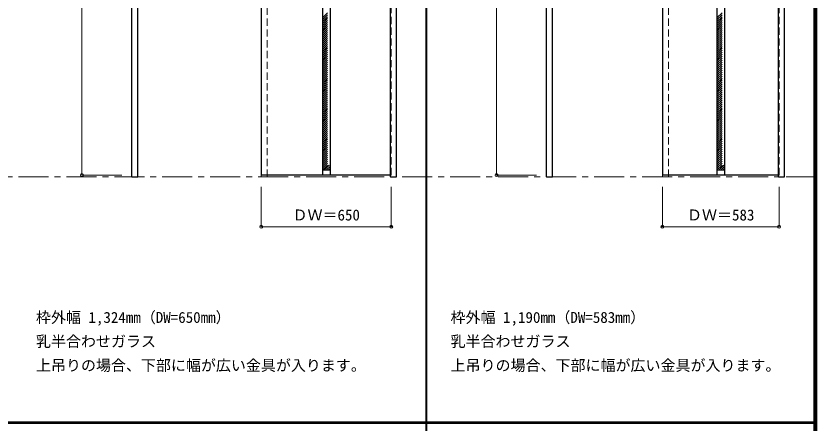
# Model space of a CAD drawing. Units: millimetres, scale not verified. Extents: x -6000 to 5700, y -4307 to 4260.
# Drawn here: x 1698 to 5700, y 186 to 2223 of the extents above; entities that cross this region are included whole.
import ezdxf
from ezdxf.enums import TextEntityAlignment as Align

# ---------------------------------------------------------------- set-up
doc = ezdxf.new("R2010")
doc.units = ezdxf.units.MM
doc.header["$LTSCALE"] = 30
doc.header["$PDMODE"] = 32
doc.header["$PDSIZE"] = 15
doc.linetypes.add('CHAIN1', pattern=[8, 5, -1, 1, -1])
doc.linetypes.add('DASHED1', pattern=[1.8, 1.2, -0.6])
for name, color, linetype, lineweight in [('0-1_通り芯', 7, 'CHAIN1', 18), ('0-2_扉', 4, 'DASHED1', 9), ('0-3_仕上げ', 3, 'Continuous', 25), ('0-4_枠', 3, 'Continuous', 25), ('0-A_文字', 7, 'Continuous', 18), ('0-B_寸法', 7, 'Continuous', 9), ('0-C_ハッチ', 4, 'DASHED1', 9), ('F-1_枠', 6, 'Continuous', 40)]:
    doc.layers.add(name, color=color, linetype=linetype, lineweight=lineweight)
doc.styles.add('ＭＳ ゴシック', font='')
doc.styles.get('ＭＳ ゴシック').set_extended_font_data('MS Gothic')

msp = doc.modelspace()

# ---------------------------------------------------------------- linework, layer by layer
at = {"layer": '0-1_通り芯'}
msp.add_line((-5490, 1418), (5690, 1418), dxfattribs=at)
at = {"layer": '0-2_扉', "color": 3, "linetype": 'Continuous', "lineweight": 25}
for p, q in [((2925, 3409.5), (2925, 1426.5)), ((4932, 3409.5), (4932, 1426.5)), ((3572, 1426.5), (2925, 1426.5)), ((5512, 1426.5), (4932, 1426.5))]:
    msp.add_line(p, q, dxfattribs=at)
at = {"layer": '0-2_扉'}
for points in [[(3572, 1426.5), (3575, 1426.5), (3575, 3409.5)], [(5512, 1426.5), (5515, 1426.5), (5515, 3409.5)]]:
    msp.add_lwpolyline(points, dxfattribs=at)
at = {"layer": '0-3_仕上げ'}
for p, q in [((3231, 3409.5), (3231, 1426.5)), ((3269, 3409.5), (3269, 1426.5)), ((5204.5, 3409.5), (5204.5, 1426.5)), ((5242.5, 3409.5), (5242.5, 1426.5))]:
    msp.add_line(p, q, dxfattribs=at)
at = {"layer": '0-3_仕上げ', "color": 7, "lineweight": 18}
for p, q in [((3231, 1450.5), (3269, 1450.5)), ((5204.5, 1450.5), (5242.5, 1450.5))]:
    msp.add_line(p, q, dxfattribs=at)
at = {"layer": '0-4_枠'}
for p, q in [((2278, 1418), (2278, 3453)), ((3602, 1418), (3602, 3453)), ((4352, 1418), (4352, 3453)), ((5542, 1418), (5542, 3453)), ((3572, 1418), (3572, 3423)), ((5512, 1418), (5512, 3423)), ((3572, 1418), (3602, 1418)), ((5512, 1418), (5542, 1418))]:
    msp.add_line(p, q, dxfattribs=at)
at = {"layer": '0-4_枠', "color": 4, "linetype": 'DASHED1', "lineweight": 9}
for p, q in [((2925, 1418), (2925, 3423)), ((2955, 1418), (2955, 3423)), ((4932, 1418), (4932, 3423)), ((4962, 1418), (4962, 3423)), ((2925, 1418), (2955, 1418)), ((4932, 1418), (4962, 1418))]:
    msp.add_line(p, q, dxfattribs=at)
at = {"layer": '0-4_枠'}
for points in [[(2278, 1418), (2308, 1418), (2308, 3423)], [(4352, 1418), (4382, 1418), (4382, 3423)]]:
    msp.add_lwpolyline(points, dxfattribs=at)
at = {"layer": '0-B_寸法', "color": 4}
for p, q in [((2028, 3409.5), (2028, 1426.5)), ((4102, 3409.5), (4102, 1426.5)), ((2028, 1426.5), (2228, 1426.5)), ((4102, 1426.5), (4302, 1426.5)), ((3575, 1168), (3575, 1368)), ((5515, 1168), (5515, 1368))]:
    msp.add_line(p, q, dxfattribs=at)
for points in [[(3575, 1168), (2925, 1168), (2925, 1368)], [(5515, 1168), (4932, 1168), (4932, 1368)]]:
    msp.add_lwpolyline(points, dxfattribs=at)
at = {"layer": '0-B_寸法'}
for p in [(2028, 1426.5), (4102, 1426.5), (2925, 1168), (3575, 1168), (4932, 1168), (5515, 1168)]:
    msp.add_point(p, dxfattribs=at)
at = {"layer": '0-C_ハッチ'}
for p, q in [((3231, 2213.76), (3269, 2251.76)), ((3231, 2203.86), (3269, 2241.86)), ((5204.5, 2213.76), (5242.5, 2251.76)), ((5204.5, 2203.86), (5242.5, 2241.86)), ((3231, 2193.96), (3269, 2231.96)), ((3231, 2184.06), (3269, 2222.06)), ((3231, 2174.16), (3269, 2212.16)), ((3231, 2164.26), (3269, 2202.26)), ((5204.5, 2193.96), (5242.5, 2231.96)), ((5204.5, 2184.06), (5242.5, 2222.06)), ((5204.5, 2174.16), (5242.5, 2212.16)), ((5204.5, 2164.26), (5242.5, 2202.26)), ((3231, 2154.36), (3269, 2192.36)), ((3231, 2144.46), (3269, 2182.46)), ((3231, 2134.56), (3269, 2172.56)), ((3231, 2124.66), (3269, 2162.66)), ((5204.5, 2154.36), (5242.5, 2192.36)), ((5204.5, 2144.46), (5242.5, 2182.46)), ((5204.5, 2134.56), (5242.5, 2172.56)), ((5204.5, 2124.66), (5242.5, 2162.66)), ((3231, 2114.76), (3269, 2152.76)), ((3231, 2104.87), (3269, 2142.87)), ((3231, 2094.97), (3269, 2132.97)), ((3231, 2085.07), (3269, 2123.07)), ((5204.5, 2114.76), (5242.5, 2152.76)), ((5204.5, 2104.87), (5242.5, 2142.87)), ((5204.5, 2094.97), (5242.5, 2132.97)), ((5204.5, 2085.07), (5242.5, 2123.07)), ((3231, 2075.17), (3269, 2113.17)), ((3231, 2065.27), (3269, 2103.27)), ((3231, 2055.37), (3269, 2093.37)), ((3231, 2045.47), (3269, 2083.47)), ((5204.5, 2075.17), (5242.5, 2113.17)), ((5204.5, 2065.27), (5242.5, 2103.27)), ((5204.5, 2055.37), (5242.5, 2093.37)), ((5204.5, 2045.47), (5242.5, 2083.47)), ((3231, 2035.57), (3269, 2073.57)), ((3231, 2025.67), (3269, 2063.67)), ((3231, 2015.77), (3269, 2053.77)), ((3231, 2005.87), (3269, 2043.87)), ((5204.5, 2035.57), (5242.5, 2073.57)), ((5204.5, 2025.67), (5242.5, 2063.67)), ((5204.5, 2015.77), (5242.5, 2053.77)), ((5204.5, 2005.87), (5242.5, 2043.87)), ((3231, 1995.97), (3269, 2033.97)), ((3231, 1986.07), (3269, 2024.07)), ((3231, 1976.17), (3269, 2014.17)), ((3231, 1966.27), (3269, 2004.27)), ((5204.5, 1995.97), (5242.5, 2033.97)), ((5204.5, 1986.07), (5242.5, 2024.07)), ((5204.5, 1976.17), (5242.5, 2014.17)), ((5204.5, 1966.27), (5242.5, 2004.27)), ((3231, 1956.37), (3269, 1994.37)), ((3231, 1946.47), (3269, 1984.47)), ((3231, 1936.57), (3269, 1974.57)), ((3231, 1926.67), (3269, 1964.67)), ((5204.5, 1956.37), (5242.5, 1994.37)), ((5204.5, 1946.47), (5242.5, 1984.47)), ((5204.5, 1936.57), (5242.5, 1974.57)), ((5204.5, 1926.67), (5242.5, 1964.67)), ((3231, 1916.77), (3269, 1954.77)), ((3231, 1906.88), (3269, 1944.88)), ((3231, 1896.98), (3269, 1934.98)), ((3231, 1887.08), (3269, 1925.08)), ((5204.5, 1916.77), (5242.5, 1954.77)), ((5204.5, 1906.88), (5242.5, 1944.88)), ((5204.5, 1896.98), (5242.5, 1934.98)), ((5204.5, 1887.08), (5242.5, 1925.08)), ((3231, 1877.18), (3269, 1915.18)), ((3231, 1867.28), (3269, 1905.28)), ((3231, 1857.38), (3269, 1895.38)), ((3231, 1847.48), (3269, 1885.48)), ((5204.5, 1877.18), (5242.5, 1915.18)), ((5204.5, 1867.28), (5242.5, 1905.28)), ((5204.5, 1857.38), (5242.5, 1895.38)), ((5204.5, 1847.48), (5242.5, 1885.48)), ((3231, 1837.58), (3269, 1875.58)), ((3231, 1827.68), (3269, 1865.68)), ((3231, 1817.78), (3269, 1855.78)), ((3231, 1807.88), (3269, 1845.88)), ((5204.5, 1837.58), (5242.5, 1875.58)), ((5204.5, 1827.68), (5242.5, 1865.68)), ((5204.5, 1817.78), (5242.5, 1855.78)), ((5204.5, 1807.88), (5242.5, 1845.88)), ((3231, 1797.98), (3269, 1835.98)), ((3231, 1788.08), (3269, 1826.08)), ((3231, 1778.18), (3269, 1816.18)), ((3231, 1768.28), (3269, 1806.28)), ((5204.5, 1797.98), (5242.5, 1835.98)), ((5204.5, 1788.08), (5242.5, 1826.08)), ((5204.5, 1778.18), (5242.5, 1816.18)), ((5204.5, 1768.28), (5242.5, 1806.28)), ((3231, 1758.38), (3269, 1796.38)), ((3231, 1748.48), (3269, 1786.48)), ((3231, 1738.58), (3269, 1776.58)), ((3231, 1728.68), (3269, 1766.68)), ((5204.5, 1758.38), (5242.5, 1796.38)), ((5204.5, 1748.48), (5242.5, 1786.48)), ((5204.5, 1738.58), (5242.5, 1776.58)), ((5204.5, 1728.68), (5242.5, 1766.68)), ((3231, 1718.78), (3269, 1756.78)), ((3231, 1708.89), (3269, 1746.89)), ((3231, 1698.99), (3269, 1736.99)), ((3231, 1689.09), (3269, 1727.09)), ((5204.5, 1718.78), (5242.5, 1756.78)), ((5204.5, 1708.89), (5242.5, 1746.89)), ((5204.5, 1698.99), (5242.5, 1736.99)), ((5204.5, 1689.09), (5242.5, 1727.09)), ((3231, 1679.19), (3269, 1717.19)), ((3231, 1669.29), (3269, 1707.29)), ((3231, 1659.39), (3269, 1697.39)), ((3231, 1649.49), (3269, 1687.49)), ((5204.5, 1679.19), (5242.5, 1717.19)), ((5204.5, 1669.29), (5242.5, 1707.29)), ((5204.5, 1659.39), (5242.5, 1697.39)), ((5204.5, 1649.49), (5242.5, 1687.49)), ((3231, 1639.59), (3269, 1677.59)), ((3231, 1629.69), (3269, 1667.69)), ((3231, 1619.79), (3269, 1657.79)), ((3231, 1609.89), (3269, 1647.89)), ((5204.5, 1639.59), (5242.5, 1677.59)), ((5204.5, 1629.69), (5242.5, 1667.69)), ((5204.5, 1619.79), (5242.5, 1657.79)), ((5204.5, 1609.89), (5242.5, 1647.89)), ((3231, 1599.99), (3269, 1637.99)), ((3231, 1590.09), (3269, 1628.09)), ((3231, 1580.19), (3269, 1618.19)), ((3231, 1570.29), (3269, 1608.29)), ((5204.5, 1599.99), (5242.5, 1637.99)), ((5204.5, 1590.09), (5242.5, 1628.09)), ((5204.5, 1580.19), (5242.5, 1618.19)), ((5204.5, 1570.29), (5242.5, 1608.29)), ((3231, 1560.39), (3269, 1598.39)), ((3231, 1550.49), (3269, 1588.49)), ((3231, 1540.59), (3269, 1578.59)), ((3231, 1530.69), (3269, 1568.69)), ((5204.5, 1560.39), (5242.5, 1598.39)), ((5204.5, 1550.49), (5242.5, 1588.49)), ((5204.5, 1540.59), (5242.5, 1578.59)), ((5204.5, 1530.69), (5242.5, 1568.69)), ((3231, 1520.79), (3269, 1558.79)), ((3231, 1510.9), (3269, 1548.9)), ((3231, 1501), (3269, 1539)), ((3231, 1491.1), (3269, 1529.1)), ((5204.5, 1520.79), (5242.5, 1558.79)), ((5204.5, 1510.9), (5242.5, 1548.9)), ((5204.5, 1501), (5242.5, 1539)), ((5204.5, 1491.1), (5242.5, 1529.1)), ((3231, 1481.2), (3269, 1519.2)), ((3231, 1471.3), (3269, 1509.3)), ((3231, 1461.4), (3269, 1499.4)), ((3231, 1451.5), (3269, 1489.5)), ((5204.5, 1481.2), (5242.5, 1519.2)), ((5204.5, 1471.3), (5242.5, 1509.3)), ((5204.5, 1461.4), (5242.5, 1499.4)), ((5204.5, 1451.5), (5242.5, 1489.5)), ((3239.9, 1450.5), (3269, 1479.6)), ((3249.8, 1450.5), (3269, 1469.7)), ((3259.7, 1450.5), (3269, 1459.8)), ((5213.4, 1450.5), (5242.5, 1479.6)), ((5223.3, 1450.5), (5242.5, 1469.7)), ((5233.2, 1450.5), (5242.5, 1459.8))]:
    msp.add_line(p, q, dxfattribs=at)
at = {"layer": 'F-1_枠'}
for p, q in [((3752, -3790), (3752, 4175)), ((5690, 4175), (5690, -4205)), ((5695, 4175), (5695, -4205)), ((5700, 4175), (5700, -4205)), ((-6000, 190.5), (5700, 190.5)), ((-6000, 187.5), (5700, 187.5))]:
    msp.add_line(p, q, dxfattribs=at)

# ---------------------------------------------------------------- texts
at = {"layer": '0-A_文字', "style": 'ＭＳ ゴシック'}
for s, p in [('枠外幅 1,324mm（DW=650mm）', (1798, 670.5)), ('枠外幅 1,190mm（DW=583mm）', (3872, 670.5)), ('乳半合わせガラス', (1798, 550.5)), ('乳半合わせガラス', (3872, 550.5)), ('上吊りの場合、下部に幅が広い金具が入ります。', (1798, 430.5)), ('上吊りの場合、下部に幅が広い金具が入ります。', (3872, 430.5))]:
    msp.add_text(s, height=54.99, dxfattribs=at).set_placement(p, align=Align.BOTTOM_LEFT)
at = {"layer": '0-B_寸法', "style": 'ＭＳ ゴシック'}
for s, p in [('ＤＷ＝650', (3081.25, 1183)), ('ＤＷ＝583', (5054.75, 1183))]:
    msp.add_text(s, height=54.99, dxfattribs=at).set_placement(p, align=Align.BOTTOM_LEFT)

doc.saveas('drawing.dxf')
